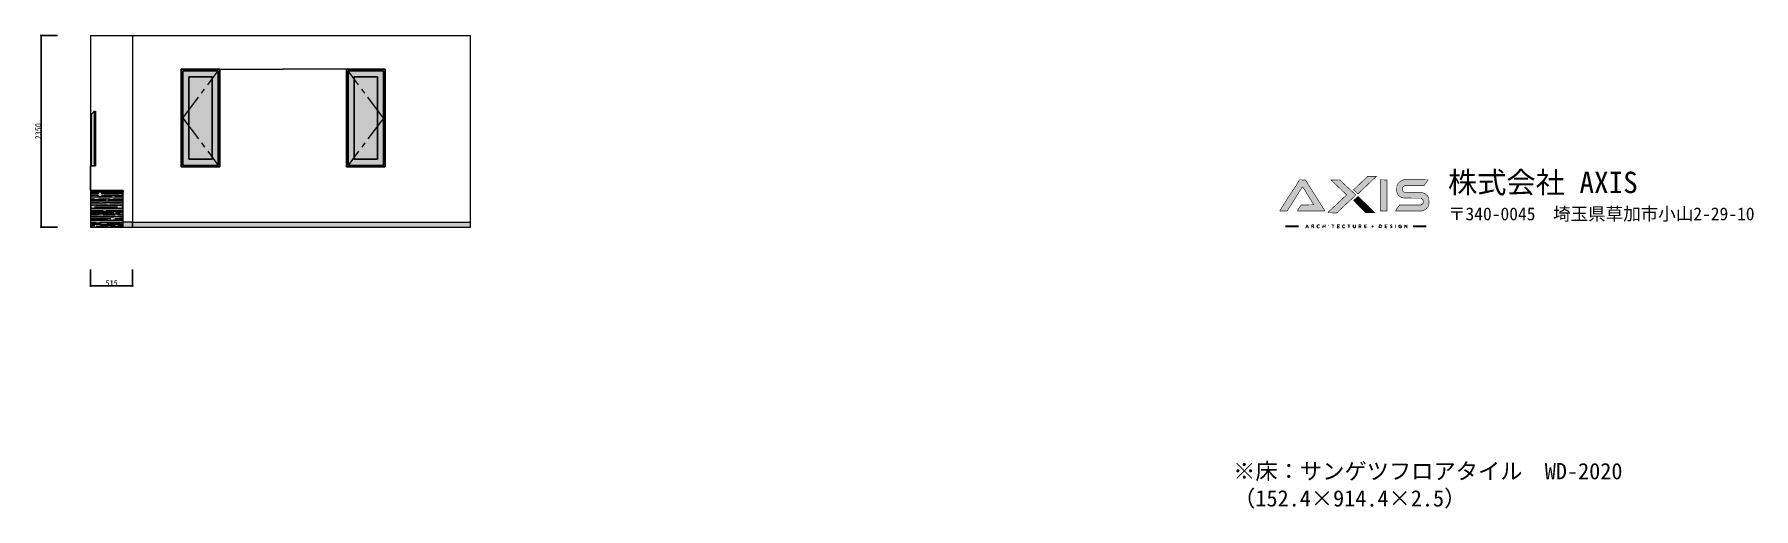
# Model space of a CAD drawing. Header units: millimetres. Extents: x -63086 to 144078, y -129912 to 13382.
# Drawn here: x -12330 to 8739, y -46604 to -40790 of the extents above; entities that cross this region are included whole.
import ezdxf

# ---------------------------------------------------------------- set-up
doc = ezdxf.new("R2010")
doc.units = ezdxf.units.MM
doc.linetypes.add('CENTER', pattern=[50.8, 31.75, -6.35, 6.35, -6.35])
doc.layers.get('0').update_dxf_attribs({"lineweight": 0})
doc.layers.add('004建具', color=7, linetype='Continuous', lineweight=9)
doc.layers.add('展開', color=7, linetype='Continuous', lineweight=9)
doc.layers.add('LOGO_DARK', color=7, linetype='Continuous', true_color=0x131b00)
doc.layers.add('LOGO_ORANGE', color=7, linetype='Continuous', true_color=0xdc6700)
doc.layers.add('文字', color=7, linetype='Continuous')
doc.styles.get("Standard").update_dxf_attribs({"font": 'MS Mincho.ttf'})
doc.styles.add('小岩', font='MS Mincho.ttf', dxfattribs={"height": 150})
doc.dimstyles.new('寸法', dxfattribs={"dimtxt": 70, "dimasz": 25, "dimexe": 1.5, "dimexo": 200, "dimtad": 1, "dimdec": 0, "dimtxsty": 'Standard', "dimblk": 'DOT', "dimcen": 2.5, "dimadec": 0, "dimazin": 0, "dimtfac": 1, "dimtdec": 0, "dimtmove": 0, "dimatfit": 3, "dimfxl": 200, "dimfxlon": 1, "dimarcsym": 0})

# ---------------------------------------------------------------- blocks, each defined once
blk = doc.blocks.new('_Dot')
at = {"color": 0, "linetype": 'ByBlock', "lineweight": -2}
blk.add_line((-0.5, 0), (-1, 0), dxfattribs=at)
at = {"color": 0, "linetype": 'ByBlock', "const_width": 0.5}
blk.add_lwpolyline([(-0.25, 0, 1), (0.25, 0, 1)], format="xyb", close=True, dxfattribs=at)
blk = doc.blocks.new('*D245')
at = {"layer": 'Defpoints', "color": 0, "ltscale": 10, "transparency": 16777216}
for p in [(-11641, -43153), (-11126, -43153), (-11126, -43874)]:
    blk.add_point(p, dxfattribs=at)
at = {"layer": '展開', "color": 0, "lineweight": -2, "ltscale": 10, "transparency": 16777216}
for p, q in [((-11641, -43674), (-11641, -43876)), ((-11126, -43674), (-11126, -43876)), ((-11616, -43874), (-11151, -43874))]:
    blk.add_line(p, q, dxfattribs=at)
at = {"layer": '展開', "color": 0, "lineweight": -2, "ltscale": 10, "transparency": 16777216, "xscale": 25, "yscale": 25, "zscale": 25, "rotation": 180}
blk.add_blockref('_Dot', (-11641, -43874), dxfattribs=at)
at = {"layer": '展開', "color": 0, "lineweight": -2, "ltscale": 10, "transparency": 16777216, "xscale": 25, "yscale": 25, "zscale": 25}
blk.add_blockref('_Dot', (-11126, -43874), dxfattribs=at)
at = {"layer": '展開', "color": 0, "ltscale": 10, "transparency": 16777216, "insert": (-11383, -43839), "char_height": 70, "attachment_point": 5}
blk.add_mtext('515', dxfattribs=at)
blk = doc.blocks.new('*D246')
at = {"layer": 'Defpoints', "color": 0, "ltscale": 10, "transparency": 16777216}
for p in [(-11641, -40803), (-12249, -43153), (-11641, -43153)]:
    blk.add_point(p, dxfattribs=at)
at = {"layer": '展開', "color": 0, "lineweight": -2, "ltscale": 10, "transparency": 16777216}
for p, q in [((-12049, -40803), (-12250, -40803)), ((-12249, -40828), (-12249, -43128)), ((-12049, -43153), (-12250, -43153))]:
    blk.add_line(p, q, dxfattribs=at)
at = {"layer": '展開', "color": 0, "lineweight": -2, "ltscale": 10, "transparency": 16777216, "xscale": 25, "yscale": 25, "zscale": 25}
for p, rotation in [((-12249, -40803), 90), ((-12249, -43153), 270)]:
    blk.add_blockref('_Dot', p, dxfattribs=dict(at, rotation=rotation))
at = {"layer": '展開', "color": 0, "ltscale": 10, "transparency": 16777216, "insert": (-12284, -41978), "char_height": 70, "attachment_point": 5, "rotation": 90}
blk.add_mtext('2350', dxfattribs=at)

msp = doc.modelspace()

# ---------------------------------------------------------------- hatches: boundary and pattern name
at = {"ltscale": 10, "true_color": 0x9c5e31, "transparency": 33554541}
h = msp.add_hatch(dxfattribs=at)
h.set_pattern_fill('AR-RROOF', color=25, scale=1.4)
h.set_pattern_definition([(0, (-35821.615, 0), (78.232, 35.56), [533.4, -71.12, 177.8, -35.56]), (0, (-35774.32, 17.78), (-35.56, 47.2948), [106.68, -11.7348, 213.36, -26.67]), (0, (-35803.835, 30.226), (184.912, 23.8252), [284.48, -49.784, 142.24, -35.56])])
h.paths.add_polyline_path([(-11240.8616, -42702.9228), (-11640.8616, -42702.9228), (-11640.8616, -42722.9228), (-11240.8616, -42722.9228)])
h.paths.add_polyline_path([(-11245.8616, -42722.9228), (-11640.8616, -42722.9228), (-11640.8616, -43152.9228), (-11245.8616, -43152.9228)])
at = {"layer": 'LOGO_DARK', "true_color": 0x131a00}
for points in [[(2934.2536, -42956.7684), (3023.7505, -42954.265), (3208.377, -42660.1144), (3222.7716, -42674.509), (3347.3162, -42879.1627), (3192.7307, -42882.9178), (3153.9278, -42941.748), (3150.7985, -42956.7684), (3480.6227, -42956.7684), (3482.5003, -42949.884), (3247.8057, -42575.6243), (3177.7102, -42573.1209), (3169.5741, -42577.5019), (3132.6488, -42643.8422), (3071.3153, -42732.0874), (2934.8795, -42947.3806)], [(3663.9975, -42573.7468), (3560.106, -42575.6243), (3751.6168, -42758.3732), (3524.4324, -42969.9113), (3523.8065, -42978.0474), (3630.2014, -42979.2991), (3861.7668, -42762.7542), (3861.1409, -42755.8698)], [(4168.4344, -42572.4951), (4168.4344, -42954.8909), (4171.5637, -42949.884), (4172.1895, -42956.7684), (4244.7884, -42956.7684), (4246.666, -42575.6243)], [(4381.8501, -42616.3047), (4366.8296, -42646.9715), (4364.3262, -42710.8084), (4371.2106, -42741.4752), (4394.993, -42772.142), (4423.7822, -42790.9175), (4457.5782, -42797.1761), (4663.4836, -42798.4278), (4687.266, -42817.2033), (4691.0211, -42849.7477), (4683.5109, -42868.5232), (4664.7353, -42881.6661), (4399.9998, -42882.292), (4359.3194, -42935.4894), (4352.435, -42956.7684), (4665.987, -42956.7684), (4712.3001, -42941.1221), (4747.3478, -42909.2036), (4761.1166, -42867.8974), (4757.9873, -42796.5502), (4743.5927, -42770.8903), (4712.3001, -42741.4752), (4674.749, -42729.584), (4473.2245, -42730.8357), (4447.5646, -42718.9445), (4438.1768, -42702.0465), (4439.4285, -42666.3729), (4450.6938, -42651.9783), (4468.2177, -42644.4681), (4701.0348, -42643.8422), (4751.7288, -42573.1209), (4453.8231, -42571.8692), (4414.3944, -42586.8897)], [(3414.9082, -43121.3676), (3398.0102, -43122.6193), (3382.9898, -43137.6397), (3382.9898, -43149.5309), (3399.8878, -43167.0548), (3422.4185, -43158.2929), (3403.017, -43158.9187), (3394.2551, -43148.2792), (3394.881, -43136.388), (3403.017, -43128.8778), (3421.7926, -43130.7554)], [(3457.4662, -43122.6193), (3456.8403, -43163.9255), (3461.8472, -43164.5514), (3465.6023, -43147.0275), (3481.2486, -43146.4017), (3490.0105, -43165.8031), (3491.2622, -43123.2451), (3481.8744, -43127.0002), (3481.8744, -43139.5173), (3468.1057, -43140.1431), (3463.0989, -43123.871)], [(3529.4392, -43121.9934), (3530.6909, -43165.8031), (3533.8202, -43125.1227)], [(3568.242, -43121.9934), (3566.9903, -43127.6261), (3579.5074, -43130.7554), (3583.8884, -43167.0548), (3586.3918, -43133.2588), (3601.4122, -43124.4968)], [(3633.9565, -43122.6193), (3632.7048, -43162.6738), (3638.3375, -43167.0548), (3664.6233, -43163.9255), (3660.2423, -43155.1636), (3645.2219, -43158.9187), (3639.5892, -43151.4085), (3660.8682, -43145.15), (3658.9906, -43140.1431), (3643.9702, -43140.1431), (3642.0926, -43130.1295), (3664.6233, -43127.6261), (3666.5009, -43122.6193)], [(3709.6847, -43121.9934), (3696.5418, -43134.5105), (3696.5418, -43152.0343), (3709.6847, -43165.8031), (3724.0793, -43167.0548), (3732.8412, -43155.7895), (3712.1881, -43158.2929), (3703.4262, -43139.5173), (3712.8139, -43128.8778), (3729.0861, -43132.6329), (3732.2154, -43127.0002)], [(3766.0114, -43121.9934), (3764.1338, -43127.6261), (3775.3992, -43130.1295), (3773.5216, -43158.9187), (3784.1611, -43165.1772), (3785.4128, -43129.5037), (3796.6781, -43123.871)], [(3826.7191, -43124.4968), (3826.0932, -43152.0343), (3841.1137, -43165.1772), (3854.2566, -43165.1772), (3863.6443, -43155.7895), (3864.2702, -43123.871), (3857.3858, -43123.871), (3857.3858, -43150.7826), (3849.8756, -43158.2929), (3837.9844, -43153.9119), (3838.6103, -43125.7485)], [(3996.325, -43122.6193), (3966.91, -43123.2451), (3968.1617, -43166.4289), (3999.4543, -43162.048), (3973.7944, -43153.9119), (3976.9236, -43146.4017), (3995.0733, -43142.6466), (3978.8012, -43140.1431), (3973.1685, -43132.6329), (3993.8216, -43128.8778)], [(4221.006, -43121.9934), (4219.1285, -43163.2997), (4242.285, -43167.0548), (4248.5435, -43160.1704), (4228.5162, -43158.2929), (4227.8904, -43147.6534), (4246.0401, -43142.0207), (4229.768, -43140.1431), (4227.8904, -43130.1295), (4251.0469, -43124.4968)], [(4303.6185, -43121.9934), (4291.7273, -43121.3676), (4282.3395, -43130.7554), (4291.1015, -43147.6534), (4303.6185, -43149.5309), (4299.2376, -43158.9187), (4282.9654, -43156.4153), (4290.4756, -43167.0548), (4314.258, -43154.5377), (4305.4961, -43140.1431), (4292.979, -43134.5105), (4294.8566, -43128.2519), (4311.1288, -43129.5037)], [(4348.6799, -43121.9934), (4346.1765, -43161.4221), (4351.1833, -43165.1772), (4356.816, -43125.1227)], [(4401.8773, -43121.9934), (4387.4827, -43134.5105), (4387.4827, -43152.0343), (4401.2515, -43166.4289), (4414.3944, -43167.0548), (4428.789, -43154.5377), (4428.1631, -43144.5241), (4417.5237, -43138.2656), (4407.51, -43143.8983), (4416.8978, -43148.9051), (4413.7685, -43158.2929), (4398.7481, -43153.9119), (4397.4964, -43133.2588), (4422.5305, -43128.8778)], [(4458.8299, -43122.6193), (4459.4558, -43165.8031), (4463.8367, -43165.8031), (4468.2177, -43139.5173), (4492.6259, -43166.4289), (4494.5035, -43123.2451), (4487.6191, -43123.871), (4483.2381, -43147.6534), (4473.8504, -43131.3812)]]:
    msp.add_hatch(color=88, dxfattribs=at).paths.add_polyline_path(points)
h = msp.add_hatch(color=88, dxfattribs=at)
h.paths.add_polyline_path([(3264.7037, -43121.9934), (3245.9281, -43163.9255), (3250.9349, -43165.8031), (3259.071, -43153.9119), (3272.8398, -43153.9119), (3283.4792, -43167.0548), (3281.6017, -43147.0275)])
h.paths.add_polyline_path([(3265.3295, -43134.5105), (3271.588, -43141.3948), (3268.4588, -43148.2792), (3261.5744, -43145.7758)])
h = msp.add_hatch(color=88, dxfattribs=at)
h.paths.add_polyline_path([(3343.5611, -43120.1159), (3320.4045, -43123.871), (3322.9079, -43167.0548), (3328.5406, -43150.7826), (3337.9284, -43150.7826), (3347.3162, -43166.4289), (3352.9488, -43163.9255), (3345.4386, -43149.5309), (3353.5747, -43133.2588)])
h.paths.add_polyline_path([(3326.6631, -43134.5105), (3331.044, -43128.2519), (3341.0577, -43128.8778), (3346.6903, -43137.6397), (3333.5474, -43143.8983)])
h = msp.add_hatch(color=88, dxfattribs=at)
h.paths.add_polyline_path([(3899.3179, -43122.6193), (3899.9438, -43165.8031), (3904.9506, -43165.8031), (3908.7057, -43149.5309), (3931.2364, -43166.4289), (3924.9779, -43151.4085), (3931.2364, -43128.8778), (3922.4745, -43121.3676)])
h.paths.add_polyline_path([(3904.9506, -43133.8846), (3918.7193, -43128.2519), (3925.6037, -43137.6397), (3909.3316, -43142.6466)])
h = msp.add_hatch(color=88, dxfattribs=at)
h.paths.add_polyline_path([(4148.4072, -43122.6193), (4147.1554, -43163.2997), (4177.1964, -43160.7963), (4187.8358, -43137.0139), (4170.9378, -43121.3676)])
h.paths.add_polyline_path([(4159.0466, -43128.2519), (4177.1964, -43137.0139), (4177.1964, -43150.7826), (4159.0466, -43158.2929), (4155.9174, -43150.1568)])
at = {"layer": 'LOGO_ORANGE', "true_color": 0xdd6700}
for points in [[(4116.4887, -42529.9371), (4008.8421, -42530.563), (3835.481, -42696.4138), (3892.4336, -42744.6045)], [(3834.8551, -42825.3394), (3986.3114, -42977.4215), (4097.7131, -42976.1698), (3891.8077, -42775.8971)], [(3001.2198, -43132.6329), (3162.6897, -43132.6329), (3162.6897, -43155.1636), (3001.2198, -43155.1636)], [(4070.8015, -43128.2519), (4067.0464, -43140.1431), (4058.9103, -43139.5173), (4055.781, -43145.7758), (4065.7946, -43148.2792), (4073.3049, -43162.6738), (4074.5566, -43149.5309), (4087.6995, -43143.8983), (4077.06, -43142.0207)], [(4567.1024, -43132.6329), (4728.5723, -43132.6329), (4728.5723, -43155.1636), (4567.1024, -43155.1636)]]:
    msp.add_hatch(color=32, dxfattribs=at).paths.add_polyline_path(points)
at = {"layer": '展開', "ltscale": 10, "true_color": 0xffffff}
h = msp.add_hatch(color=7, dxfattribs=at)
h.dxf.hatch_style = 1
h.paths.add_polyline_path([(-10056.4794, -41215.8702), (-10076.4794, -41215.8702), (-10531.4794, -41215.8702), (-10531.4794, -42415.8702), (-10056.4794, -42415.8702)])
h.paths.add_polyline_path([(-10076.4794, -42395.8702), (-10511.4794, -42395.8702), (-10511.4794, -41235.8702), (-10076.4794, -41235.8702)], flags=0)
h.paths.add_polyline_path([(-10076.4794, -42395.8702), (-10511.4794, -42395.8702), (-10511.4794, -41815.8702), (-10436.4794, -41715.8702), (-10436.4794, -41310.8702), (-10151.4794, -41310.8702), (-10151.4794, -41335.8702), (-10076.4794, -41235.8702)], flags=16)
h.paths.add_polyline_path([(-10151.4794, -42320.8702), (-10436.4794, -42320.8702), (-10436.4794, -41310.8702), (-10151.4794, -41310.8702)], flags=0)
h.paths.add_polyline_path([(-10151.4794, -42295.8702), (-10151.4794, -42320.8702), (-10436.4794, -42320.8702), (-10436.4794, -41915.8702)], flags=0)
h = msp.add_hatch(color=7, dxfattribs=at)
h.dxf.hatch_style = 1
h.paths.add_polyline_path([(-10076.4794, -41235.8702), (-10511.4794, -41235.8702), (-10511.4794, -41815.8702), (-10436.4794, -41715.8702), (-10436.4794, -41310.8702), (-10151.4794, -41310.8702), (-10151.4794, -41335.8702)])
h.paths.add_polyline_path([(-10076.4794, -41235.8702), (-10151.4794, -41335.8702), (-10151.4794, -42295.8702), (-10076.4794, -42395.8702)])
h.paths.add_polyline_path([(-10436.4794, -41715.8702), (-10511.4794, -41815.8702), (-10436.4794, -41915.8702)])
h.paths.add_polyline_path([(-10436.4794, -41915.8702), (-10511.4794, -41815.8702), (-10511.4794, -42395.8702), (-10076.4794, -42395.8702), (-10151.4794, -42295.8702), (-10151.4794, -42320.8702), (-10436.4794, -42320.8702)])
h = msp.add_hatch(color=7, dxfattribs=at)
h.dxf.hatch_style = 1
h.paths.add_polyline_path([(-8506.4794, -41215.8702), (-8486.4794, -41215.8702), (-8031.4794, -41215.8702), (-8031.4794, -42415.8702), (-8506.4794, -42415.8702)])
h.paths.add_polyline_path([(-8486.4794, -42395.8702), (-8051.4794, -42395.8702), (-8051.4794, -41235.8702), (-8486.4794, -41235.8702)], flags=0)
h.paths.add_polyline_path([(-8486.4794, -42395.8702), (-8051.4794, -42395.8702), (-8051.4794, -41815.8702), (-8126.4794, -41715.8702), (-8126.4794, -41310.8702), (-8411.4794, -41310.8702), (-8411.4794, -41335.8702), (-8486.4794, -41235.8702)], flags=16)
h.paths.add_polyline_path([(-8411.4794, -42320.8702), (-8126.4794, -42320.8702), (-8126.4794, -41310.8702), (-8411.4794, -41310.8702)], flags=0)
h.paths.add_polyline_path([(-8411.4794, -42295.8702), (-8411.4794, -42320.8702), (-8126.4794, -42320.8702), (-8126.4794, -41915.8702)], flags=0)
h = msp.add_hatch(color=7, dxfattribs=at)
h.dxf.hatch_style = 1
h.paths.add_polyline_path([(-8486.4794, -41235.8702), (-8051.4794, -41235.8702), (-8051.4794, -41815.8702), (-8126.4794, -41715.8702), (-8126.4794, -41310.8702), (-8411.4794, -41310.8702), (-8411.4794, -41335.8702)])
h.paths.add_polyline_path([(-8486.4794, -41235.8702), (-8411.4794, -41335.8702), (-8411.4794, -42295.8702), (-8486.4794, -42395.8702)])
h.paths.add_polyline_path([(-8126.4794, -41715.8702), (-8051.4794, -41815.8702), (-8126.4794, -41915.8702)])
h.paths.add_polyline_path([(-8126.4794, -41915.8702), (-8051.4794, -41815.8702), (-8051.4794, -42395.8702), (-8486.4794, -42395.8702), (-8411.4794, -42295.8702), (-8411.4794, -42320.8702), (-8126.4794, -42320.8702)])
at = {"layer": '展開', "ltscale": 10}
h = msp.add_hatch(color=256, dxfattribs=at)
h.dxf.hatch_style = 1
h.set_gradient(color1=(122, 175, 223), name='CYLINDER')
h.paths.add_polyline_path([(-10151.4794, -41335.8702), (-10151.4794, -41310.8702), (-10436.4794, -41310.8702), (-10436.4794, -41715.8702)])
h.paths.add_polyline_path([(-10151.4794, -41335.8702), (-10436.4794, -41715.8702), (-10436.4794, -41915.8702), (-10151.4794, -42295.8702)])
h.paths.add_polyline_path([(-10436.4794, -41915.8702), (-10436.4794, -42320.8702), (-10151.4794, -42320.8702), (-10151.4794, -42295.8702)])
h = msp.add_hatch(color=256, dxfattribs=at)
h.dxf.hatch_style = 1
h.set_gradient(color1=(122, 175, 223), name='CYLINDER')
h.paths.add_polyline_path([(-8411.4794, -41335.8702), (-8411.4794, -41310.8702), (-8126.4794, -41310.8702), (-8126.4794, -41715.8702)])
h.paths.add_polyline_path([(-8411.4794, -41335.8702), (-8126.4794, -41715.8702), (-8126.4794, -41915.8702), (-8411.4794, -42295.8702)])
h.paths.add_polyline_path([(-8126.4794, -41915.8702), (-8126.4794, -42320.8702), (-8411.4794, -42320.8702), (-8411.4794, -42295.8702)])
at = {"layer": '展開', "ltscale": 10, "true_color": 0x3d3d3e, "transparency": 33554633}
h = msp.add_hatch(color=250, dxfattribs=at)
h.dxf.hatch_style = 1
h.paths.add_polyline_path([(-11596.2765, -41730.6859), (-11629.2765, -41766.8662), (-11629.2765, -42403.6859), (-11596.2765, -42403.6859)])
h.paths.add_polyline_path([(-11580.2765, -41730.6859), (-11596.2765, -41730.6859), (-11596.2765, -42403.6859), (-11580.2765, -42403.6859)])
h.paths.add_polyline_path([(-11629.2765, -41839.6937), (-11640.8616, -41839.6937), (-11640.8616, -42258.017), (-11629.2765, -42258.017)])
at = {"layer": '展開', "ltscale": 10, "true_color": 0xf0c089, "transparency": 33554607}
h = msp.add_hatch(color=31, dxfattribs=at)
h.dxf.hatch_style = 1
h.paths.add_polyline_path([(-11245.8616, -42722.9228), (-11640.8616, -42722.9228), (-11640.8616, -43152.9228), (-11245.8616, -43152.9228)])
h.paths.add_polyline_path([(-11240.8616, -42702.9228), (-11640.8616, -42702.9228), (-11640.8616, -42722.9228), (-11245.8616, -42722.9228), (-11240.8616, -42722.9228)])
at = {"layer": '展開', "ltscale": 10, "true_color": 0xffffff}
h = msp.add_hatch(color=7, dxfattribs=at)
h.dxf.hatch_style = 1
h.paths.add_polyline_path([(-11125.8616, -43092.9228), (-11245.8616, -43092.9228), (-11245.8616, -43152.9228), (-11240.8616, -43152.9228), (-11125.8616, -43152.9228)])
h.paths.add_polyline_path([(-6986.2116, -43092.9228), (-11125.8616, -43092.9228), (-11125.8616, -43152.9228), (-6986.2116, -43152.9228)])

# ---------------------------------------------------------------- linework, layer by layer
at = {"layer": '004建具', "linetype": 'CENTER', "ltscale": 10}
for p, q in [((-10511.4794, -41815.8702), (-10076.4794, -41235.8702)), ((-8051.4794, -41815.8702), (-8486.4794, -41235.8702)), ((-10511.4794, -41815.8702), (-10076.4794, -42395.8702)), ((-8051.4794, -41815.8702), (-8486.4794, -42395.8702))]:
    msp.add_line(p, q, dxfattribs=at)
at = {"layer": 'LOGO_DARK', "color": 88, "true_color": 0x131a00}
for points, const_width in [([(2934.2536, -42956.7684), (3023.7505, -42954.265), (3208.377, -42660.1144), (3222.7716, -42674.509), (3347.3162, -42879.1627), (3192.7307, -42882.9178), (3153.9278, -42941.748), (3150.7985, -42956.7684), (3480.6227, -42956.7684), (3482.5003, -42949.884), (3247.8057, -42575.6243), (3177.7102, -42573.1209), (3169.5741, -42577.5019), (3132.6488, -42643.8422), (3071.3153, -42732.0874), (2934.8795, -42947.3806)], 7.0095), ([(3663.9975, -42573.7468), (3560.106, -42575.6243), (3751.6168, -42758.3732), (3524.4324, -42969.9113), (3523.8065, -42978.0474), (3630.2014, -42979.2991), (3861.7668, -42762.7542), (3861.1409, -42755.8698)], 7.0095), ([(4168.4344, -42572.4951), (4168.4344, -42954.8909), (4171.5637, -42949.884), (4172.1895, -42956.7684), (4244.7884, -42956.7684), (4246.666, -42575.6243)], 7.0095), ([(4381.8501, -42616.3047), (4366.8296, -42646.9715), (4364.3262, -42710.8084), (4371.2106, -42741.4752), (4394.993, -42772.142), (4423.7822, -42790.9175), (4457.5782, -42797.1761), (4663.4836, -42798.4278), (4687.266, -42817.2033), (4691.0211, -42849.7477), (4683.5109, -42868.5232), (4664.7353, -42881.6661), (4399.9998, -42882.292), (4359.3194, -42935.4894), (4352.435, -42956.7684), (4665.987, -42956.7684), (4712.3001, -42941.1221), (4747.3478, -42909.2036), (4761.1166, -42867.8974), (4757.9873, -42796.5502), (4743.5927, -42770.8903), (4712.3001, -42741.4752), (4674.749, -42729.584), (4473.2245, -42730.8357), (4447.5646, -42718.9445), (4438.1768, -42702.0465), (4439.4285, -42666.3729), (4450.6938, -42651.9783), (4468.2177, -42644.4681), (4701.0348, -42643.8422), (4751.7288, -42573.1209), (4453.8231, -42571.8692), (4414.3944, -42586.8897)], 7.0095), ([(3264.7037, -43121.9934), (3245.9281, -43163.9255), (3250.9349, -43165.8031), (3259.071, -43153.9119), (3272.8398, -43153.9119), (3283.4792, -43167.0548), (3281.6017, -43147.0275)], 3.7551), ([(3265.3295, -43134.5105), (3271.588, -43141.3948), (3268.4588, -43148.2792), (3261.5744, -43145.7758)], 1.8776), ([(3343.5611, -43120.1159), (3320.4045, -43123.871), (3322.9079, -43167.0548), (3328.5406, -43150.7826), (3337.9284, -43150.7826), (3347.3162, -43166.4289), (3352.9488, -43163.9255), (3345.4386, -43149.5309), (3353.5747, -43133.2588)], 3.317), ([(3326.6631, -43134.5105), (3331.044, -43128.2519), (3341.0577, -43128.8778), (3346.6903, -43137.6397), (3333.5474, -43143.8983)], 1.6585), ([(3414.9082, -43121.3676), (3398.0102, -43122.6193), (3382.9898, -43137.6397), (3382.9898, -43149.5309), (3399.8878, -43167.0548), (3422.4185, -43158.2929), (3403.017, -43158.9187), (3394.2551, -43148.2792), (3394.881, -43136.388), (3403.017, -43128.8778), (3421.7926, -43130.7554)], 3.9429), ([(3457.4662, -43122.6193), (3456.8403, -43163.9255), (3461.8472, -43164.5514), (3465.6023, -43147.0275), (3481.2486, -43146.4017), (3490.0105, -43165.8031), (3491.2622, -43123.2451), (3481.8744, -43127.0002), (3481.8744, -43139.5173), (3468.1057, -43140.1431), (3463.0989, -43123.871)], 3.4422), ([(3529.4392, -43121.9934), (3530.6909, -43165.8031), (3533.8202, -43125.1227)], 0.8411), ([(3568.242, -43121.9934), (3566.9903, -43127.6261), (3579.5074, -43130.7554), (3583.8884, -43167.0548), (3586.3918, -43133.2588), (3601.4122, -43124.4968)], 3.4422), ([(3633.9565, -43122.6193), (3632.7048, -43162.6738), (3638.3375, -43167.0548), (3664.6233, -43163.9255), (3660.2423, -43155.1636), (3645.2219, -43158.9187), (3639.5892, -43151.4085), (3660.8682, -43145.15), (3658.9906, -43140.1431), (3643.9702, -43140.1431), (3642.0926, -43130.1295), (3664.6233, -43127.6261), (3666.5009, -43122.6193)], 3.3796), ([(3709.6847, -43121.9934), (3696.5418, -43134.5105), (3696.5418, -43152.0343), (3709.6847, -43165.8031), (3724.0793, -43167.0548), (3732.8412, -43155.7895), (3712.1881, -43158.2929), (3703.4262, -43139.5173), (3712.8139, -43128.8778), (3729.0861, -43132.6329), (3732.2154, -43127.0002)], 3.6299), ([(3766.0114, -43121.9934), (3764.1338, -43127.6261), (3775.3992, -43130.1295), (3773.5216, -43158.9187), (3784.1611, -43165.1772), (3785.4128, -43129.5037), (3796.6781, -43123.871)], 3.2544), ([(3826.7191, -43124.4968), (3826.0932, -43152.0343), (3841.1137, -43165.1772), (3854.2566, -43165.1772), (3863.6443, -43155.7895), (3864.2702, -43123.871), (3857.3858, -43123.871), (3857.3858, -43150.7826), (3849.8756, -43158.2929), (3837.9844, -43153.9119), (3838.6103, -43125.7485)], 3.8177), ([(3899.3179, -43122.6193), (3899.9438, -43165.8031), (3904.9506, -43165.8031), (3908.7057, -43149.5309), (3931.2364, -43166.4289), (3924.9779, -43151.4085), (3931.2364, -43128.8778), (3922.4745, -43121.3676)], 3.1918), ([(3904.9506, -43133.8846), (3918.7193, -43128.2519), (3925.6037, -43137.6397), (3909.3316, -43142.6466)], 1.5959), ([(3996.325, -43122.6193), (3966.91, -43123.2451), (3968.1617, -43166.4289), (3999.4543, -43162.048), (3973.7944, -43153.9119), (3976.9236, -43146.4017), (3995.0733, -43142.6466), (3978.8012, -43140.1431), (3973.1685, -43132.6329), (3993.8216, -43128.8778)], 3.2544), ([(4148.4072, -43122.6193), (4147.1554, -43163.2997), (4177.1964, -43160.7963), (4187.8358, -43137.0139), (4170.9378, -43121.3676)], 4.068), ([(4159.0466, -43128.2519), (4177.1964, -43137.0139), (4177.1964, -43150.7826), (4159.0466, -43158.2929), (4155.9174, -43150.1568)], 2.034), ([(4221.006, -43121.9934), (4219.1285, -43163.2997), (4242.285, -43167.0548), (4248.5435, -43160.1704), (4228.5162, -43158.2929), (4227.8904, -43147.6534), (4246.0401, -43142.0207), (4229.768, -43140.1431), (4227.8904, -43130.1295), (4251.0469, -43124.4968)], 3.1918), ([(4303.6185, -43121.9934), (4291.7273, -43121.3676), (4282.3395, -43130.7554), (4291.1015, -43147.6534), (4303.6185, -43149.5309), (4299.2376, -43158.9187), (4282.9654, -43156.4153), (4290.4756, -43167.0548), (4314.258, -43154.5377), (4305.4961, -43140.1431), (4292.979, -43134.5105), (4294.8566, -43128.2519), (4311.1288, -43129.5037)], 3.1918), ([(4348.6799, -43121.9934), (4346.1765, -43161.4221), (4351.1833, -43165.1772), (4356.816, -43125.1227)], 1.0639), ([(4401.8773, -43121.9934), (4387.4827, -43134.5105), (4387.4827, -43152.0343), (4401.2515, -43166.4289), (4414.3944, -43167.0548), (4428.789, -43154.5377), (4428.1631, -43144.5241), (4417.5237, -43138.2656), (4407.51, -43143.8983), (4416.8978, -43148.9051), (4413.7685, -43158.2929), (4398.7481, -43153.9119), (4397.4964, -43133.2588), (4422.5305, -43128.8778)], 4.1306), ([(4458.8299, -43122.6193), (4459.4558, -43165.8031), (4463.8367, -43165.8031), (4468.2177, -43139.5173), (4492.6259, -43166.4289), (4494.5035, -43123.2451), (4487.6191, -43123.871), (4483.2381, -43147.6534), (4473.8504, -43131.3812)], 3.5674)]:
    msp.add_lwpolyline(points, close=True, dxfattribs=dict(at, const_width=const_width))
at = {"layer": 'LOGO_ORANGE', "color": 32, "true_color": 0xdd6700}
for points, const_width in [([(4116.4887, -42529.9371), (4008.8421, -42530.563), (3835.481, -42696.4138), (3892.4336, -42744.6045)], 7.0095), ([(3834.8551, -42825.3394), (3986.3114, -42977.4215), (4097.7131, -42976.1698), (3891.8077, -42775.8971)], 7.0095), ([(3001.2198, -43132.6329), (3162.6897, -43132.6329), (3162.6897, -43155.1636), (3001.2198, -43155.1636)], 2.2531), ([(4070.8015, -43128.2519), (4067.0464, -43140.1431), (4058.9103, -43139.5173), (4055.781, -43145.7758), (4065.7946, -43148.2792), (4073.3049, -43162.6738), (4074.5566, -43149.5309), (4087.6995, -43143.8983), (4077.06, -43142.0207)], 3.1918), ([(4567.1024, -43132.6329), (4728.5723, -43132.6329), (4728.5723, -43155.1636), (4567.1024, -43155.1636)], 2.2531)]:
    msp.add_lwpolyline(points, close=True, dxfattribs=dict(at, const_width=const_width))
at = {"layer": '展開', "ltscale": 10}
for p, q in [((-11640.8616, -40802.9228), (-6986.2116, -40802.9228)), ((-11640.8616, -40802.9228), (-11125.8616, -40802.9228)), ((-11640.8616, -40802.9228), (-11640.8616, -43152.9228)), ((-11125.8616, -40802.9228), (-11125.8616, -43152.9228)), ((-6986.2116, -43152.9228), (-6986.2116, -40802.9228)), ((-10531.4794, -41215.8702), (-10531.4794, -42415.8702)), ((-10056.4794, -41215.8702), (-10531.4794, -41215.8702)), ((-10531.4794, -41215.8702), (-10056.4794, -41215.8702)), ((-10531.4794, -42415.8702), (-10531.4794, -41215.8702)), ((-10531.4794, -41215.8702), (-10056.4794, -41215.8702)), ((-10531.4794, -41215.8702), (-10531.4794, -42415.8702)), ((-10531.4794, -41215.8702), (-10056.4794, -41215.8702)), ((-10531.4794, -42395.8702), (-10531.4794, -41235.8702)), ((-10511.4794, -41235.8702), (-10511.4794, -42395.8702)), ((-10076.4794, -41235.8702), (-10511.4794, -41235.8702)), ((-10511.4794, -41235.8702), (-10076.4794, -41235.8702)), ((-10511.4794, -42395.8702), (-10511.4794, -41235.8702)), ((-10511.4794, -42395.8702), (-10511.4794, -41235.8702)), ((-10511.4794, -41235.8702), (-10076.4794, -41235.8702)), ((-10511.4794, -42395.8702), (-10511.4794, -41235.8702)), ((-10076.4794, -41215.8702), (-10056.4794, -41215.8702)), ((-10076.4794, -42395.8702), (-10076.4794, -41235.8702)), ((-10076.4794, -41235.8702), (-10076.4794, -42395.8702)), ((-10056.4794, -42415.8702), (-10056.4794, -41215.8702)), ((-10056.4794, -41215.8702), (-10056.4794, -42415.8702)), ((-10056.4794, -41215.8702), (-9281.4794, -41215.8702)), ((-8506.4794, -41215.8702), (-9281.4794, -41215.8702)), ((-8506.4794, -42415.8702), (-8506.4794, -41215.8702)), ((-8506.4794, -41215.8702), (-8031.4794, -41215.8702)), ((-8031.4794, -41215.8702), (-8506.4794, -41215.8702)), ((-8031.4794, -41215.8702), (-8506.4794, -41215.8702)), ((-8031.4794, -41215.8702), (-8506.4794, -41215.8702)), ((-8486.4794, -41215.8702), (-8506.4794, -41215.8702)), ((-8506.4794, -41215.8702), (-8506.4794, -42415.8702)), ((-8486.4794, -42395.8702), (-8486.4794, -41235.8702)), ((-8486.4794, -41235.8702), (-8051.4794, -41235.8702)), ((-8051.4794, -41235.8702), (-8486.4794, -41235.8702)), ((-8486.4794, -41235.8702), (-8486.4794, -42395.8702)), ((-8051.4794, -41235.8702), (-8486.4794, -41235.8702)), ((-8051.4794, -41235.8702), (-8051.4794, -42395.8702)), ((-8051.4794, -42395.8702), (-8051.4794, -41235.8702)), ((-8051.4794, -42395.8702), (-8051.4794, -41235.8702)), ((-8051.4794, -42395.8702), (-8051.4794, -41235.8702)), ((-8031.4794, -41215.8702), (-8031.4794, -42415.8702)), ((-8031.4794, -42415.8702), (-8031.4794, -41215.8702)), ((-8031.4794, -41215.8702), (-8031.4794, -42415.8702)), ((-8031.4794, -42395.8702), (-8031.4794, -41235.8702)), ((-10436.4794, -41310.8702), (-10436.4794, -42320.8702)), ((-10151.4794, -41310.8702), (-10436.4794, -41310.8702)), ((-10436.4794, -42320.8702), (-10436.4794, -41310.8702)), ((-10436.4794, -41310.8702), (-10151.4794, -41310.8702)), ((-10436.4794, -42320.8702), (-10436.4794, -41310.8702)), ((-10151.4794, -42320.8702), (-10151.4794, -41310.8702)), ((-10151.4794, -41310.8702), (-10151.4794, -42320.8702)), ((-10151.4794, -41335.8702), (-10151.4794, -42320.8702)), ((-8411.4794, -42320.8702), (-8411.4794, -41310.8702)), ((-8411.4794, -41310.8702), (-8126.4794, -41310.8702)), ((-8126.4794, -41310.8702), (-8411.4794, -41310.8702)), ((-8411.4794, -41310.8702), (-8411.4794, -42320.8702)), ((-8411.4794, -41335.8702), (-8411.4794, -42320.8702)), ((-8126.4794, -41310.8702), (-8126.4794, -42320.8702)), ((-8126.4794, -42320.8702), (-8126.4794, -41310.8702)), ((-8126.4794, -42320.8702), (-8126.4794, -41310.8702)), ((-11629.2765, -41839.6937), (-11640.8616, -41839.6937)), ((-11629.2765, -42258.017), (-11640.8616, -42258.017)), ((-10436.4794, -42320.8702), (-10151.4794, -42320.8702)), ((-10151.4794, -42320.8702), (-10436.4794, -42320.8702)), ((-10151.4794, -42320.8702), (-10436.4794, -42320.8702)), ((-8126.4794, -42320.8702), (-8411.4794, -42320.8702)), ((-8411.4794, -42320.8702), (-8126.4794, -42320.8702)), ((-8411.4794, -42320.8702), (-8126.4794, -42320.8702)), ((-11640.8616, -42702.9228), (-11640.8616, -42400.8665)), ((-10531.4794, -42415.8702), (-10056.4794, -42415.8702)), ((-10056.4794, -42415.8702), (-10531.4794, -42415.8702)), ((-10056.4794, -42415.8702), (-10531.4794, -42415.8702)), ((-10056.4794, -42415.8702), (-10531.4794, -42415.8702)), ((-10511.4794, -42395.8702), (-10076.4794, -42395.8702)), ((-10076.4794, -42395.8702), (-10511.4794, -42395.8702)), ((-10076.4794, -42395.8702), (-10511.4794, -42395.8702)), ((-10076.4794, -42395.8702), (-10511.4794, -42395.8702)), ((-8031.4794, -42415.8702), (-8506.4794, -42415.8702)), ((-8506.4794, -42415.8702), (-8031.4794, -42415.8702)), ((-8506.4794, -42415.8702), (-8031.4794, -42415.8702)), ((-8506.4794, -42415.8702), (-8031.4794, -42415.8702)), ((-8051.4794, -42395.8702), (-8486.4794, -42395.8702)), ((-8486.4794, -42395.8702), (-8051.4794, -42395.8702)), ((-8486.4794, -42395.8702), (-8051.4794, -42395.8702)), ((-8486.4794, -42395.8702), (-8051.4794, -42395.8702)), ((-11240.8616, -42702.9228), (-11640.8616, -42702.9228)), ((-11240.8616, -42722.9228), (-11640.8616, -42722.9228)), ((-11240.8616, -42722.9228), (-11245.8616, -42722.9228)), ((-11245.8616, -42722.9228), (-11245.8616, -43152.9228)), ((-11240.8616, -42702.9228), (-11240.8616, -42722.9228)), ((-11640.8616, -43152.9228), (-6986.2116, -43152.9228)), ((-11640.8616, -43152.9228), (-11240.8616, -43152.9228)), ((-11125.8616, -43092.9228), (-11245.8616, -43092.9228)), ((-11125.8616, -43152.9228), (-11125.8616, -43092.9228)), ((-11125.8616, -43092.9228), (-6986.2116, -43092.9228))]:
    msp.add_line(p, q, dxfattribs=at)
at = {"layer": '展開', "color": 7, "ltscale": 10, "true_color": 0xffffff}
for p, q in [((-10531.4794, -42415.8702), (-10531.4794, -41215.8702)), ((-10531.4794, -41215.8702), (-10076.4794, -41215.8702)), ((-10076.4794, -41235.8702), (-10076.4794, -42395.8702)), ((-8031.4794, -41215.8702), (-8486.4794, -41215.8702)), ((-8486.4794, -41235.8702), (-8486.4794, -42395.8702)), ((-8031.4794, -42415.8702), (-8031.4794, -41215.8702)), ((-10076.4794, -42395.8702), (-10511.4794, -42395.8702)), ((-8486.4794, -42395.8702), (-8051.4794, -42395.8702))]:
    msp.add_line(p, q, dxfattribs=at)
at = {"layer": '展開', "color": 7, "ltscale": 10, "true_color": 0xfffefa}
for p, q in [((-10076.4794, -41235.8702), (-10076.4794, -42395.8702)), ((-8486.4794, -41235.8702), (-8486.4794, -42395.8702))]:
    msp.add_line(p, q, dxfattribs=at)
at = {"layer": '展開', "ltscale": 10}
for points in [[(-10511.4794, -41235.8702), (-10076.4794, -41235.8702), (-10076.4794, -42395.8702), (-10511.4794, -42395.8702)], [(-8051.4794, -41235.8702), (-8486.4794, -41235.8702), (-8486.4794, -42395.8702), (-8051.4794, -42395.8702)]]:
    msp.add_lwpolyline(points, close=True, dxfattribs=at)
at = {"layer": '展開', "color": 250, "ltscale": 10, "true_color": 0x3d3d3e, "transparency": 33554633}
msp.add_lwpolyline([(-11596.2765, -41730.6859), (-11580.2765, -41730.6859), (-11580.2765, -42403.6859), (-11629.2765, -42403.6859), (-11629.2765, -41766.8662), (-11596.2765, -41730.6859), (-11596.2765, -42403.6859), (-11629.2765, -42403.6859), (-11580.2765, -42403.6859)], dxfattribs=at)

# ---------------------------------------------------------------- texts
at = {"ltscale": 10, "insert": (4993.0261, -42474.1957), "char_height": 262.619924, "attachment_point": 1, "style": '小岩'}
msp.add_mtext_dynamic_manual_height_columns('\\pxt3;株式会社 AXIS\\P{\\H0.6x;〒340-0045\u3000埼玉県草加市小山2-29-10}', width=7264.299633, gutter_width=1313.0996, heights=[0], dxfattribs=at)
at = {"layer": '文字', "ltscale": 10, "insert": (2360.1462, -46044.4493), "char_height": 200, "attachment_point": 1, "style": '小岩'}
msp.add_mtext_dynamic_manual_height_columns('※床：サンゲツフロアタイル\u3000WD-2020\u3000（152.4×914.4×2.5）', width=5595.865002, gutter_width=1000, heights=[0], dxfattribs=at)

# ---------------------------------------------------------------- dimensions: what is measured, and where the dimension line sits
at = {"layer": '展開', "ltscale": 10}
dim = msp.add_linear_dim(base=(-12248.7431, -43152.9228), p1=(-11640.8616, -40802.9228), p2=(-11640.8616, -43152.9228), angle=90, dimstyle='寸法', dxfattribs=at)
dim.commit()
dim.dimension.update_dxf_attribs({"geometry": '*D246', "text_midpoint": (-12284.3681, -41977.9228)})
dim = msp.add_linear_dim(base=(-11125.8616, -43874.3518), p1=(-11640.8616, -43152.9228), p2=(-11125.8616, -43152.9228), dimstyle='寸法', dxfattribs=at)
dim.commit()
dim.dimension.update_dxf_attribs({"geometry": '*D245', "text_midpoint": (-11383.3616, -43838.7268)})

doc.saveas('drawing.dxf')
